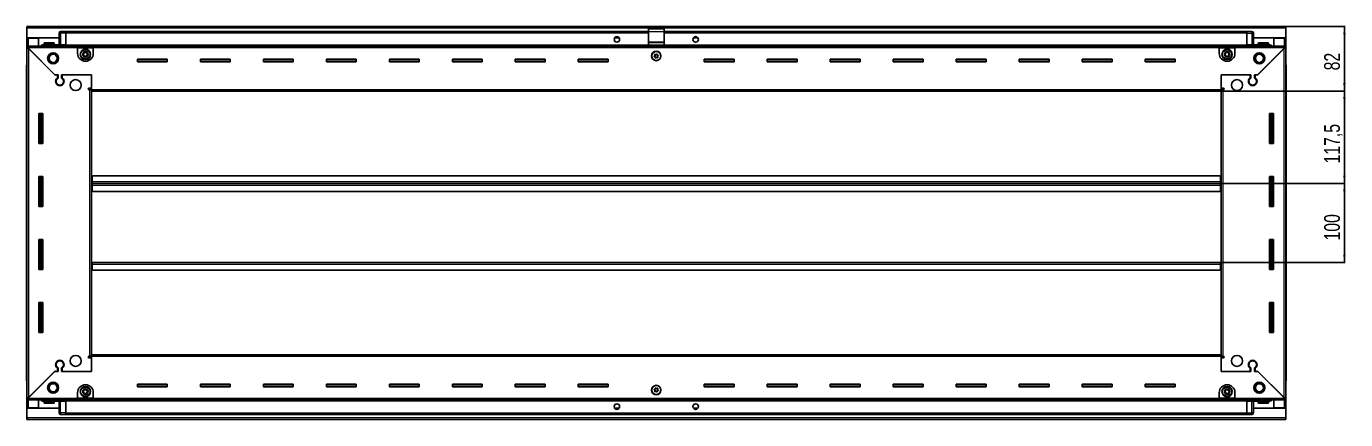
# Model space of a CAD drawing. Header units: millimetres. Extents: x 1132 to 7360, y -1242 to 1872.
# Drawn here: x 5685 to 7360, y 1198 to 1697 of the extents above; entities that cross this region are included whole.
import ezdxf

# ---------------------------------------------------------------- set-up
doc = ezdxf.new("R2010")
doc.units = ezdxf.units.MM
doc.layers.add('FORMAT', color=7, linetype='Continuous')
doc.styles.add('SLDTEXTSTYLE0', font='TXT', dxfattribs={"width": 0.75})
doc.dimstyles.new('SLDDIMSTYLE0', dxfattribs={"dimtxt": 20, "dimasz": 10, "dimexe": 0, "dimexo": 0.0625, "dimgap": 5, "dimtad": 2, "dimdec": 1, "dimrnd": 1e-09, "dimzin": 12, "dimdsep": 46, "dimtxsty": 'SLDTEXTSTYLE0', "dimsah": 1, "dimcen": 0.09, "dimadec": 0, "dimazin": 3, "dimtfac": 1, "dimtofl": 0, "dimtmove": 0, "dimatfit": 3, "dimfxl": 0, "dimfrac": 2, "dimtolj": 1, "dimtzin": 12, "dimarcsym": 0})

# ---------------------------------------------------------------- blocks, each defined once
blk = doc.blocks.new('_D_6')
at = {"layer": 'FORMAT'}
for p, q in [((7284.1, 1696.6), (7359.5, 1696.6)), ((7358.5, 1696.6), (7358.5, 1614.6)), ((7202.1, 1614.6), (7359.5, 1614.6))]:
    blk.add_line(p, q, dxfattribs=at)
for points in [[(7358.5, 1696.6), (7357, 1686.6), (7360.1, 1686.6)], [(7358.5, 1614.6), (7360.1, 1624.6), (7357, 1624.6)]]:
    blk.add_solid(points, dxfattribs=at)
at = {"layer": 'FORMAT', "insert": (7332.8, 1640.8), "char_height": 20, "attachment_point": 1, "rotation": 90, "style": 'SLDTEXTSTYLE0'}
blk.add_mtext('82', dxfattribs=at)
blk = doc.blocks.new('_D_7')
at = {"layer": 'FORMAT'}
for p, q in [((7202.1, 1614.6), (7359.5, 1614.6)), ((7358.5, 1497.1), (7358.5, 1614.6)), ((7201.1, 1497.1), (7359.5, 1497.1))]:
    blk.add_line(p, q, dxfattribs=at)
for points in [[(7358.5, 1614.6), (7357, 1604.6), (7360.1, 1604.6)], [(7358.5, 1497.1), (7360.1, 1507.1), (7357, 1507.1)]]:
    blk.add_solid(points, dxfattribs=at)
at = {"layer": 'FORMAT', "insert": (7332.8, 1522.6), "char_height": 20, "attachment_point": 1, "rotation": 90, "style": 'SLDTEXTSTYLE0'}
blk.add_mtext('117,5', dxfattribs=at)
blk = doc.blocks.new('_D_8')
at = {"layer": 'FORMAT'}
for p, q in [((7201.1, 1497.1), (7359.5, 1497.1)), ((7358.5, 1497.1), (7358.5, 1397.1)), ((7201.1, 1397.1), (7359.5, 1397.1))]:
    blk.add_line(p, q, dxfattribs=at)
for points in [[(7358.5, 1497.1), (7357, 1487.1), (7360.1, 1487.1)], [(7358.5, 1397.1), (7360.1, 1407.1), (7357, 1407.1)]]:
    blk.add_solid(points, dxfattribs=at)
at = {"layer": 'FORMAT', "insert": (7332.8, 1424.9), "char_height": 20, "attachment_point": 1, "rotation": 90, "style": 'SLDTEXTSTYLE0'}
blk.add_mtext('100', dxfattribs=at)

msp = doc.modelspace()

# ---------------------------------------------------------------- linework, layer by layer
at = {"color": 7, "linetype": 'Continuous', "lineweight": 25}
for p, q in [((5685.04, 1694.5), (5685.04, 1696.6)), ((5685.04, 1696.6), (7284.04, 1696.6)), ((5685.04, 1682.1), (5685.04, 1694.5)), ((6474.54, 1693.6), (6494.54, 1693.6)), ((6474.54, 1690.34), (6474.54, 1693.6)), ((6494.54, 1690.34), (6494.54, 1693.6)), ((7284.04, 1696.6), (7284.04, 1694.5)), ((7284.04, 1694.5), (7284.04, 1682.1)), ((5726.04, 1682.1), (5685.04, 1682.1)), ((5685.04, 1681.6), (5685.04, 1682.1)), ((5685.04, 1681.6), (5687.14, 1681.6)), ((5685.04, 1671.35), (5685.04, 1681.6)), ((5686.54, 1681.6), (5686.54, 1682.1)), ((5700.04, 1681.6), (5687.14, 1681.6)), ((5700.04, 1671.35), (5700.04, 1681.6)), ((5707.84, 1675.8), (5719.24, 1675.8)), ((5726.04, 1673.1), (5726.04, 1688.1)), ((5726.72, 1689.6), (5726.72, 1689.6)), ((5728.04, 1690.1), (5734.54, 1690.1)), ((5728.04, 1690.1), (5734.54, 1690.1)), ((5734.54, 1690.1), (5734.54, 1690.1)), ((5734.54, 1690.1), (5734.54, 1690.1)), ((5734.54, 1690.1), (5734.54, 1688.1)), ((6474.54, 1689.95), (5734.54, 1689.95)), ((5734.54, 1673.1), (5734.54, 1688.1)), ((6437.42, 1682.1), (6431.67, 1682.1)), ((6474.54, 1677.19), (6474.54, 1690.34)), ((6474.54, 1676.1), (6474.54, 1677.19)), ((6474.54, 1676.1), (6494.54, 1676.1)), ((6474.54, 1672.6), (6474.54, 1676.1)), ((6494.54, 1677.19), (6494.54, 1690.34)), ((7234.54, 1689.95), (6494.54, 1689.95)), ((6494.54, 1676.1), (6494.54, 1677.19)), ((6494.54, 1672.6), (6494.54, 1676.1)), ((6537.42, 1682.1), (6531.67, 1682.1)), ((7234.54, 1690.1), (7234.54, 1690.1)), ((7241.04, 1690.1), (7234.54, 1690.1)), ((7241.04, 1690.1), (7234.54, 1690.1)), ((7234.54, 1690.1), (7234.54, 1688.1)), ((7234.54, 1673.1), (7234.54, 1688.1)), ((7243.04, 1688.1), (7243.04, 1688.1)), ((7243.04, 1673.1), (7243.04, 1688.1)), ((7284.04, 1682.1), (7243.04, 1682.1)), ((7249.84, 1675.8), (7261.24, 1675.8)), ((7269.04, 1671.35), (7269.04, 1681.6)), ((7269.04, 1681.6), (7281.94, 1681.6)), ((7281.94, 1681.6), (7284.04, 1681.6)), ((7282.54, 1681.6), (7282.54, 1682.1)), ((7284.04, 1681.6), (7284.04, 1682.1)), ((7284.04, 1681.6), (7284.04, 1671.35)), ((5685.04, 1669.85), (5685.04, 1671.35)), ((5685.04, 1671.35), (5686.04, 1671.35)), ((5685.04, 1669.35), (5685.04, 1669.85)), ((5685.04, 1669.85), (5686.04, 1669.85)), ((5685.04, 1224.85), (5685.04, 1669.35)), ((5686.54, 1669.35), (5685.04, 1669.35)), ((5686.04, 1671.35), (5749.54, 1671.35)), ((5686.04, 1669.85), (5686.04, 1671.35)), ((5686.64, 1669.25), (5720.54, 1635.35)), ((5721.24, 1634.65), (5687.14, 1668.75)), ((5705.54, 1673.1), (5734.54, 1673.1)), ((5707.04, 1675), (5707.04, 1673.1)), ((5720.04, 1673.1), (5720.04, 1675)), ((5734.47, 1671.35), (5734.54, 1673.07)), ((5734.54, 1673.1), (5734.54, 1672.6)), ((5734.54, 1671.95), (7234.54, 1671.95)), ((5749.54, 1669.25), (5749.54, 1671.35)), ((5749.54, 1671.35), (5769.54, 1671.35)), ((5749.54, 1669.85), (5769.54, 1669.85)), ((5749.54, 1662.35), (5749.54, 1669.25)), ((5769.54, 1671.35), (5769.54, 1669.25)), ((5769.54, 1671.35), (7199.54, 1671.35)), ((5769.54, 1669.25), (5769.54, 1662.35)), ((6474.54, 1672.6), (6494.54, 1672.6)), ((6478.54, 1672.6), (6478.54, 1671.95)), ((6481.04, 1671.95), (6481.04, 1672.6)), ((6488.04, 1671.95), (6488.04, 1672.6)), ((6490.54, 1671.95), (6490.54, 1672.6)), ((7199.54, 1669.25), (7199.54, 1671.35)), ((7199.54, 1671.35), (7219.54, 1671.35)), ((7199.54, 1669.85), (7219.54, 1669.85)), ((7199.54, 1662.35), (7199.54, 1669.25)), ((7219.54, 1671.35), (7219.54, 1669.25)), ((7219.54, 1671.35), (7283.04, 1671.35)), ((7219.54, 1669.25), (7219.54, 1662.35)), ((7234.54, 1673.1), (7234.54, 1672.6)), ((7263.54, 1673.1), (7234.54, 1673.1)), ((7234.54, 1673.07), (7234.62, 1671.35)), ((7236.04, 1673.04), (7236.04, 1673.1)), ((7281.94, 1668.75), (7247.84, 1634.65)), ((7248.54, 1635.35), (7282.44, 1669.25)), ((7249.04, 1675), (7249.04, 1673.1)), ((7262.04, 1673.1), (7262.04, 1675)), ((7282.54, 1669.35), (7284.04, 1669.35)), ((7283.04, 1669.85), (7283.04, 1671.35)), ((7283.04, 1671.35), (7284.04, 1671.35)), ((7283.04, 1669.85), (7284.04, 1669.85)), ((7284.04, 1669.85), (7284.04, 1671.35)), ((7284.04, 1669.85), (7284.04, 1669.35)), ((7284.04, 1669.35), (7284.04, 1224.85)), ((5684.54, 1646.6), (5684.54, 1640.1)), ((5684.54, 1640.1), (5684.54, 1646.6)), ((5863.54, 1655.1), (5825.54, 1655.1)), ((5825.54, 1655.1), (5825.54, 1651.6)), ((5863.54, 1652.35), (5825.54, 1652.35)), ((5825.54, 1651.6), (5863.54, 1651.6)), ((5863.54, 1651.6), (5863.54, 1655.1)), ((5943.54, 1655.1), (5905.54, 1655.1)), ((5905.54, 1655.1), (5905.54, 1651.6)), ((5943.54, 1652.35), (5905.54, 1652.35)), ((5905.54, 1651.6), (5943.54, 1651.6)), ((5943.54, 1651.6), (5943.54, 1655.1)), ((6023.54, 1655.1), (5985.54, 1655.1)), ((5985.54, 1655.1), (5985.54, 1651.6)), ((6023.54, 1652.35), (5985.54, 1652.35)), ((5985.54, 1651.6), (6023.54, 1651.6)), ((6023.54, 1651.6), (6023.54, 1655.1)), ((6103.54, 1655.1), (6065.54, 1655.1)), ((6065.54, 1655.1), (6065.54, 1651.6)), ((6103.54, 1652.35), (6065.54, 1652.35)), ((6065.54, 1651.6), (6103.54, 1651.6)), ((6103.54, 1651.6), (6103.54, 1655.1)), ((6183.54, 1655.1), (6145.54, 1655.1)), ((6145.54, 1655.1), (6145.54, 1651.6)), ((6183.54, 1652.35), (6145.54, 1652.35)), ((6145.54, 1651.6), (6183.54, 1651.6)), ((6183.54, 1651.6), (6183.54, 1655.1)), ((6263.54, 1655.1), (6225.54, 1655.1)), ((6225.54, 1655.1), (6225.54, 1651.6)), ((6263.54, 1652.35), (6225.54, 1652.35)), ((6225.54, 1651.6), (6263.54, 1651.6)), ((6263.54, 1651.6), (6263.54, 1655.1)), ((6343.54, 1655.1), (6305.54, 1655.1)), ((6305.54, 1655.1), (6305.54, 1651.6)), ((6343.54, 1652.35), (6305.54, 1652.35)), ((6305.54, 1651.6), (6343.54, 1651.6)), ((6343.54, 1651.6), (6343.54, 1655.1)), ((6423.54, 1655.1), (6385.54, 1655.1)), ((6385.54, 1655.1), (6385.54, 1651.6)), ((6423.54, 1652.35), (6385.54, 1652.35)), ((6385.54, 1651.6), (6423.54, 1651.6)), ((6423.54, 1651.6), (6423.54, 1655.1)), ((6583.54, 1655.1), (6545.54, 1655.1)), ((6545.54, 1655.1), (6545.54, 1651.6)), ((6583.54, 1652.35), (6545.54, 1652.35)), ((6545.54, 1651.6), (6583.54, 1651.6)), ((6583.54, 1651.6), (6583.54, 1655.1)), ((6663.54, 1655.1), (6625.54, 1655.1)), ((6625.54, 1655.1), (6625.54, 1651.6)), ((6663.54, 1652.35), (6625.54, 1652.35)), ((6625.54, 1651.6), (6663.54, 1651.6)), ((6663.54, 1651.6), (6663.54, 1655.1)), ((6743.54, 1655.1), (6705.54, 1655.1)), ((6705.54, 1655.1), (6705.54, 1651.6)), ((6743.54, 1652.35), (6705.54, 1652.35)), ((6705.54, 1651.6), (6743.54, 1651.6)), ((6743.54, 1651.6), (6743.54, 1655.1)), ((6823.54, 1655.1), (6785.54, 1655.1)), ((6785.54, 1655.1), (6785.54, 1651.6)), ((6823.54, 1652.35), (6785.54, 1652.35)), ((6785.54, 1651.6), (6823.54, 1651.6)), ((6823.54, 1651.6), (6823.54, 1655.1)), ((6903.54, 1655.1), (6865.54, 1655.1)), ((6865.54, 1655.1), (6865.54, 1651.6)), ((6903.54, 1652.35), (6865.54, 1652.35)), ((6865.54, 1651.6), (6903.54, 1651.6)), ((6903.54, 1651.6), (6903.54, 1655.1)), ((6983.54, 1655.1), (6945.54, 1655.1)), ((6945.54, 1655.1), (6945.54, 1651.6)), ((6983.54, 1652.35), (6945.54, 1652.35)), ((6945.54, 1651.6), (6983.54, 1651.6)), ((6983.54, 1651.6), (6983.54, 1655.1)), ((7063.54, 1655.1), (7025.54, 1655.1)), ((7025.54, 1655.1), (7025.54, 1651.6)), ((7063.54, 1652.35), (7025.54, 1652.35)), ((7025.54, 1651.6), (7063.54, 1651.6)), ((7063.54, 1651.6), (7063.54, 1655.1)), ((7143.54, 1655.1), (7105.54, 1655.1)), ((7105.54, 1655.1), (7105.54, 1651.6)), ((7143.54, 1652.35), (7105.54, 1652.35)), ((7105.54, 1651.6), (7143.54, 1651.6)), ((7143.54, 1651.6), (7143.54, 1655.1)), ((7284.04, 1647.93), (7284.04, 1647.93)), ((7284.54, 1646.6), (7284.54, 1640.1)), ((7284.54, 1640.1), (7284.54, 1646.6)), ((5684.54, 1640.1), (5684.54, 1640.1)), ((5685.04, 1640.1), (5684.54, 1640.1)), ((5684.69, 1640.1), (5684.69, 1254.1)), ((5720.54, 1635.35), (5724.74, 1635.35)), ((5721.94, 1635.35), (5721.24, 1634.65)), ((5724.04, 1635.35), (5721.94, 1635.35)), ((5724.04, 1635.35), (5724.04, 1631.46)), ((5724.74, 1635.35), (5724.74, 1631.07)), ((5729.34, 1635.35), (5767.04, 1635.35)), ((5729.34, 1631.07), (5729.34, 1635.35)), ((5730.04, 1631.46), (5730.04, 1635.35)), ((5767.04, 1635.35), (5730.04, 1635.35)), ((5767.04, 1616.7), (5767.04, 1635.35)), ((5767.04, 1618.1), (5767.04, 1635.35)), ((7202.04, 1635.35), (7239.74, 1635.35)), ((7202.04, 1616.7), (7202.04, 1635.35)), ((7202.04, 1635.35), (7202.04, 1618.1)), ((7239.04, 1635.35), (7202.04, 1635.35)), ((7239.04, 1635.35), (7239.04, 1631.46)), ((7239.74, 1635.35), (7239.74, 1631.07)), ((7244.34, 1635.35), (7248.54, 1635.35)), ((7244.34, 1631.07), (7244.34, 1635.35)), ((7247.14, 1635.35), (7245.04, 1635.35)), ((7245.04, 1631.46), (7245.04, 1635.35)), ((7247.84, 1634.65), (7247.14, 1635.35)), ((7284.04, 1640.1), (7284.54, 1640.1)), ((7284.39, 1254.1), (7284.39, 1640.1)), ((7284.54, 1640.1), (7284.54, 1640.1)), ((7284.54, 1640.1), (7284.54, 1640.1)), ((5725.04, 1622.49), (5725.04, 1621.73)), ((5764.19, 1618.1), (5767.04, 1618.1)), ((5764.94, 1616.1), (5764.19, 1616.1)), ((5764.94, 1616.1), (5767.04, 1616.1)), ((5767.04, 1617.1), (5765.04, 1617.1)), ((5765.04, 1617.1), (5765.04, 1616.1)), ((5767.04, 1614.6), (5767.04, 1616.7)), ((7202.04, 1614.6), (5767.04, 1614.6)), ((5767.04, 1279.6), (5767.04, 1614.6)), ((7202.04, 1618.1), (7204.89, 1618.1)), ((7204.04, 1617.1), (7202.04, 1617.1)), ((7202.04, 1616.7), (7202.04, 1614.6)), ((7202.04, 1616.1), (7204.14, 1616.1)), ((7202.04, 1614.6), (7202.04, 1279.6)), ((7204.04, 1616.1), (7204.04, 1617.1)), ((7204.89, 1616.1), (7204.14, 1616.1)), ((7244.04, 1622.49), (7244.04, 1621.73)), ((5705.54, 1586.1), (5700.54, 1586.1)), ((5700.54, 1586.1), (5700.54, 1548.1)), ((5702.69, 1548.1), (5702.69, 1586.1)), ((5704.49, 1548.1), (5704.49, 1586.1)), ((5704.52, 1548.1), (5704.52, 1586.1)), ((5705.54, 1548.1), (5705.54, 1586.1)), ((7263.54, 1586.1), (7263.54, 1548.1)), ((7268.54, 1586.1), (7263.54, 1586.1)), ((7264.57, 1586.1), (7264.57, 1548.1)), ((7264.6, 1586.1), (7264.6, 1548.1)), ((7266.39, 1586.1), (7266.39, 1548.1)), ((7268.54, 1548.1), (7268.54, 1586.1)), ((5700.54, 1548.1), (5705.54, 1548.1)), ((7263.54, 1548.1), (7268.54, 1548.1)), ((5705.54, 1506.1), (5700.54, 1506.1)), ((5700.54, 1506.1), (5700.54, 1468.1)), ((5702.69, 1468.1), (5702.69, 1506.1)), ((5704.49, 1468.1), (5704.49, 1506.1)), ((5704.52, 1468.1), (5704.52, 1506.1)), ((5705.54, 1468.1), (5705.54, 1506.1)), ((5767.79, 1497.1), (5767.04, 1497.1)), ((5768.04, 1499.95), (5767.79, 1499.95)), ((5767.79, 1499.95), (5767.79, 1497.1)), ((5767.79, 1497.1), (5767.79, 1494.25)), ((5767.79, 1494.25), (5768.04, 1494.25)), ((5769.04, 1507.1), (5768.04, 1506.1)), ((5768.04, 1506.1), (5768.04, 1499.2)), ((5768.04, 1497.1), (5768.04, 1499.2)), ((7201.04, 1497.1), (5768.04, 1497.1)), ((5768.04, 1495), (5768.04, 1497.1)), ((5768.04, 1495), (5768.04, 1488.1)), ((7200.04, 1507.1), (5769.04, 1507.1)), ((7201.04, 1506.1), (7200.04, 1507.1)), ((7201.04, 1499.2), (7201.04, 1506.1)), ((7201.29, 1499.95), (7201.04, 1499.95)), ((7201.04, 1499.2), (7201.04, 1497.1)), ((7201.04, 1497.1), (7201.04, 1495)), ((7201.04, 1488.1), (7201.04, 1495)), ((7201.04, 1494.25), (7201.29, 1494.25)), ((7201.29, 1497.1), (7201.29, 1499.95)), ((7202.04, 1497.1), (7201.29, 1497.1)), ((7201.29, 1494.25), (7201.29, 1497.1)), ((7263.54, 1506.1), (7263.54, 1468.1)), ((7268.54, 1506.1), (7263.54, 1506.1)), ((7264.57, 1506.1), (7264.57, 1468.1)), ((7264.6, 1506.1), (7264.6, 1468.1)), ((7266.39, 1506.1), (7266.39, 1468.1)), ((7268.54, 1468.1), (7268.54, 1506.1)), ((5768.04, 1488.1), (5769.04, 1487.1)), ((5769.04, 1487.1), (7200.04, 1487.1)), ((7200.04, 1487.1), (7201.04, 1488.1)), ((5700.54, 1468.1), (5705.54, 1468.1)), ((7263.54, 1468.1), (7268.54, 1468.1)), ((5705.54, 1426.1), (5700.54, 1426.1)), ((5700.54, 1426.1), (5700.54, 1388.1)), ((5702.69, 1388.1), (5702.69, 1426.1)), ((5704.49, 1388.1), (5704.49, 1426.1)), ((5704.52, 1388.1), (5704.52, 1426.1)), ((5705.54, 1388.1), (5705.54, 1426.1)), ((7263.54, 1426.1), (7263.54, 1388.1)), ((7268.54, 1426.1), (7263.54, 1426.1)), ((7264.57, 1426.1), (7264.57, 1388.1)), ((7264.6, 1426.1), (7264.6, 1388.1)), ((7266.39, 1426.1), (7266.39, 1388.1)), ((7268.54, 1388.1), (7268.54, 1426.1)), ((5767.04, 1397.1), (5767.79, 1397.1)), ((5767.79, 1397.1), (5767.79, 1394.25)), ((5767.79, 1394.25), (5768.04, 1394.25)), ((5768.04, 1397.1), (7201.04, 1397.1)), ((5768.04, 1395), (5768.04, 1397.1)), ((5768.04, 1395), (5768.04, 1388.1)), ((7201.04, 1397.1), (7201.04, 1395)), ((7201.04, 1388.1), (7201.04, 1395)), ((7201.04, 1394.25), (7201.29, 1394.25)), ((7201.29, 1394.25), (7201.29, 1397.1)), ((7201.29, 1397.1), (7202.04, 1397.1)), ((5700.54, 1388.1), (5705.54, 1388.1)), ((5768.04, 1388.1), (5769.04, 1387.1)), ((5769.04, 1387.1), (7200.04, 1387.1)), ((7200.04, 1387.1), (7201.04, 1388.1)), ((7263.54, 1388.1), (7268.54, 1388.1)), ((5705.54, 1346.1), (5700.54, 1346.1)), ((5700.54, 1346.1), (5700.54, 1308.1)), ((5702.69, 1308.1), (5702.69, 1346.1)), ((5704.49, 1308.1), (5704.49, 1346.1)), ((5704.52, 1308.1), (5704.52, 1346.1)), ((5705.54, 1308.1), (5705.54, 1346.1)), ((7263.54, 1346.1), (7263.54, 1308.1)), ((7268.54, 1346.1), (7263.54, 1346.1)), ((7264.57, 1346.1), (7264.57, 1308.1)), ((7264.6, 1346.1), (7264.6, 1308.1)), ((7266.39, 1346.1), (7266.39, 1308.1)), ((7268.54, 1308.1), (7268.54, 1346.1)), ((5700.54, 1308.1), (5705.54, 1308.1)), ((7263.54, 1308.1), (7268.54, 1308.1)), ((5764.19, 1278.1), (5764.94, 1278.1)), ((5767.04, 1276.1), (5764.19, 1276.1)), ((5767.04, 1278.1), (5764.94, 1278.1)), ((5765.04, 1278.1), (5765.04, 1277.1)), ((5765.04, 1277.1), (5767.04, 1277.1)), ((5767.04, 1277.5), (5767.04, 1279.6)), ((5767.04, 1279.6), (7202.04, 1279.6)), ((5767.04, 1277.5), (5767.04, 1258.85)), ((5767.04, 1258.85), (5767.04, 1276.1)), ((7202.04, 1279.6), (7202.04, 1277.5)), ((7204.14, 1278.1), (7202.04, 1278.1)), ((7202.04, 1277.5), (7202.04, 1258.85)), ((7202.04, 1277.1), (7204.04, 1277.1)), ((7202.04, 1276.1), (7202.04, 1258.85)), ((7204.89, 1276.1), (7202.04, 1276.1)), ((7204.04, 1277.1), (7204.04, 1278.1)), ((7204.14, 1278.1), (7204.89, 1278.1)), ((5720.54, 1258.85), (5686.64, 1224.95)), ((5687.14, 1225.45), (5721.24, 1259.55)), ((5724.74, 1258.85), (5720.54, 1258.85)), ((5721.24, 1259.55), (5721.94, 1258.85)), ((5721.94, 1258.85), (5724.04, 1258.85)), ((5724.04, 1262.74), (5724.04, 1258.85)), ((5724.74, 1263.14), (5724.74, 1258.85)), ((5725.04, 1272.48), (5725.04, 1271.72)), ((5729.34, 1258.85), (5729.34, 1263.14)), ((5767.04, 1258.85), (5729.34, 1258.85)), ((5730.04, 1258.85), (5730.04, 1262.74)), ((5730.04, 1258.85), (5767.04, 1258.85)), ((7239.74, 1258.85), (7202.04, 1258.85)), ((7202.04, 1258.85), (7239.04, 1258.85)), ((7239.04, 1262.74), (7239.04, 1258.85)), ((7239.74, 1263.14), (7239.74, 1258.85)), ((7244.04, 1272.48), (7244.04, 1271.72)), ((7244.34, 1258.85), (7244.34, 1263.14)), ((7248.54, 1258.85), (7244.34, 1258.85)), ((7245.04, 1258.85), (7245.04, 1262.74)), ((7245.04, 1258.85), (7247.14, 1258.85)), ((7247.14, 1258.85), (7247.84, 1259.55)), ((7247.84, 1259.55), (7281.94, 1225.45)), ((7282.44, 1224.95), (7248.54, 1258.85)), ((5684.54, 1247.6), (5684.54, 1254.1)), ((5684.54, 1254.1), (5684.54, 1254.1)), ((5684.54, 1254.1), (5684.54, 1254.1)), ((5684.54, 1254.1), (5684.54, 1247.6)), ((5685.04, 1254.1), (5684.54, 1254.1)), ((5685.04, 1246.28), (5685.04, 1246.28)), ((5863.54, 1242.6), (5825.54, 1242.6)), ((5825.54, 1242.6), (5825.54, 1239.1)), ((5825.54, 1241.85), (5863.54, 1241.85)), ((5863.54, 1239.1), (5863.54, 1242.6)), ((5943.54, 1242.6), (5905.54, 1242.6)), ((5905.54, 1242.6), (5905.54, 1239.1)), ((5905.54, 1241.85), (5943.54, 1241.85)), ((5943.54, 1239.1), (5943.54, 1242.6)), ((6023.54, 1242.6), (5985.54, 1242.6)), ((5985.54, 1242.6), (5985.54, 1239.1)), ((5985.54, 1241.85), (6023.54, 1241.85)), ((6023.54, 1239.1), (6023.54, 1242.6)), ((6103.54, 1242.6), (6065.54, 1242.6)), ((6065.54, 1242.6), (6065.54, 1239.1)), ((6065.54, 1241.85), (6103.54, 1241.85)), ((6103.54, 1239.1), (6103.54, 1242.6)), ((6183.54, 1242.6), (6145.54, 1242.6)), ((6145.54, 1242.6), (6145.54, 1239.1)), ((6145.54, 1241.85), (6183.54, 1241.85)), ((6183.54, 1239.1), (6183.54, 1242.6)), ((6263.54, 1242.6), (6225.54, 1242.6)), ((6225.54, 1242.6), (6225.54, 1239.1)), ((6225.54, 1241.85), (6263.54, 1241.85)), ((6263.54, 1239.1), (6263.54, 1242.6)), ((6343.54, 1242.6), (6305.54, 1242.6)), ((6305.54, 1242.6), (6305.54, 1239.1)), ((6305.54, 1241.85), (6343.54, 1241.85)), ((6343.54, 1239.1), (6343.54, 1242.6)), ((6423.54, 1242.6), (6385.54, 1242.6)), ((6385.54, 1242.6), (6385.54, 1239.1)), ((6385.54, 1241.85), (6423.54, 1241.85)), ((6423.54, 1239.1), (6423.54, 1242.6)), ((6583.54, 1242.6), (6545.54, 1242.6)), ((6545.54, 1242.6), (6545.54, 1239.1)), ((6545.54, 1241.85), (6583.54, 1241.85)), ((6583.54, 1239.1), (6583.54, 1242.6)), ((6663.54, 1242.6), (6625.54, 1242.6)), ((6625.54, 1242.6), (6625.54, 1239.1)), ((6625.54, 1241.85), (6663.54, 1241.85)), ((6663.54, 1239.1), (6663.54, 1242.6)), ((6743.54, 1242.6), (6705.54, 1242.6)), ((6705.54, 1242.6), (6705.54, 1239.1)), ((6705.54, 1241.85), (6743.54, 1241.85)), ((6743.54, 1239.1), (6743.54, 1242.6)), ((6823.54, 1242.6), (6785.54, 1242.6)), ((6785.54, 1242.6), (6785.54, 1239.1)), ((6785.54, 1241.85), (6823.54, 1241.85)), ((6823.54, 1239.1), (6823.54, 1242.6)), ((6903.54, 1242.6), (6865.54, 1242.6)), ((6865.54, 1242.6), (6865.54, 1239.1)), ((6865.54, 1241.85), (6903.54, 1241.85)), ((6903.54, 1239.1), (6903.54, 1242.6)), ((6983.54, 1242.6), (6945.54, 1242.6)), ((6945.54, 1242.6), (6945.54, 1239.1)), ((6945.54, 1241.85), (6983.54, 1241.85)), ((6983.54, 1239.1), (6983.54, 1242.6)), ((7063.54, 1242.6), (7025.54, 1242.6)), ((7025.54, 1242.6), (7025.54, 1239.1)), ((7025.54, 1241.85), (7063.54, 1241.85)), ((7063.54, 1239.1), (7063.54, 1242.6)), ((7143.54, 1242.6), (7105.54, 1242.6)), ((7105.54, 1242.6), (7105.54, 1239.1)), ((7105.54, 1241.85), (7143.54, 1241.85)), ((7143.54, 1239.1), (7143.54, 1242.6)), ((7284.04, 1254.1), (7284.54, 1254.1)), ((7284.54, 1254.1), (7284.54, 1254.1)), ((7284.54, 1247.6), (7284.54, 1254.1)), ((7284.54, 1254.1), (7284.54, 1247.6)), ((5685.04, 1224.35), (5685.04, 1224.85)), ((5686.54, 1224.85), (5685.04, 1224.85)), ((5685.04, 1224.35), (5685.04, 1222.85)), ((5686.04, 1224.35), (5685.04, 1224.35)), ((5686.04, 1224.35), (5686.04, 1222.85)), ((5749.54, 1224.95), (5749.54, 1231.85)), ((5749.54, 1222.85), (5749.54, 1224.95)), ((5769.54, 1224.35), (5749.54, 1224.35)), ((5769.54, 1231.85), (5769.54, 1224.95)), ((5769.54, 1224.95), (5769.54, 1222.85)), ((5825.54, 1239.1), (5863.54, 1239.1)), ((5905.54, 1239.1), (5943.54, 1239.1)), ((5985.54, 1239.1), (6023.54, 1239.1)), ((6065.54, 1239.1), (6103.54, 1239.1)), ((6145.54, 1239.1), (6183.54, 1239.1)), ((6225.54, 1239.1), (6263.54, 1239.1)), ((6305.54, 1239.1), (6343.54, 1239.1)), ((6385.54, 1239.1), (6423.54, 1239.1)), ((6545.54, 1239.1), (6583.54, 1239.1)), ((6625.54, 1239.1), (6663.54, 1239.1)), ((6705.54, 1239.1), (6743.54, 1239.1)), ((6785.54, 1239.1), (6823.54, 1239.1)), ((6865.54, 1239.1), (6903.54, 1239.1)), ((6945.54, 1239.1), (6983.54, 1239.1)), ((7025.54, 1239.1), (7063.54, 1239.1)), ((7105.54, 1239.1), (7143.54, 1239.1)), ((7199.54, 1224.95), (7199.54, 1231.85)), ((7199.54, 1222.85), (7199.54, 1224.95)), ((7219.54, 1224.35), (7199.54, 1224.35)), ((7219.54, 1231.85), (7219.54, 1224.95)), ((7219.54, 1224.95), (7219.54, 1222.85)), ((7282.54, 1224.85), (7284.04, 1224.85)), ((7283.04, 1224.35), (7283.04, 1222.85)), ((7284.04, 1224.35), (7283.04, 1224.35)), ((7284.04, 1224.85), (7284.04, 1224.35)), ((7284.04, 1224.35), (7284.04, 1222.85)), ((5685.04, 1212.6), (5685.04, 1222.85)), ((5686.04, 1222.85), (5685.04, 1222.85)), ((5687.14, 1212.6), (5685.04, 1212.6)), ((5685.04, 1212.1), (5685.04, 1212.6)), ((5685.04, 1212.1), (5726.04, 1212.1)), ((5685.04, 1199.7), (5685.04, 1212.1)), ((5749.54, 1222.85), (5686.04, 1222.85)), ((5686.54, 1212.1), (5686.54, 1212.6)), ((5687.14, 1212.6), (5700.04, 1212.6)), ((5700.04, 1212.6), (5700.04, 1222.85)), ((5705.54, 1221.1), (5734.54, 1221.1)), ((5707.04, 1221.1), (5707.04, 1219.2)), ((5711.62, 1218.4), (5707.84, 1218.4)), ((5719.24, 1218.4), (5711.62, 1218.4)), ((5720.04, 1219.2), (5720.04, 1221.1)), ((5726.04, 1221.1), (5726.04, 1206.1)), ((5733.04, 1221.17), (5733.04, 1221.1)), ((5734.54, 1221.14), (5734.47, 1222.85)), ((7234.54, 1222.25), (5734.54, 1222.25)), ((5734.54, 1221.1), (5734.54, 1221.6)), ((5734.54, 1221.1), (5734.54, 1206.1)), ((5769.54, 1222.85), (5749.54, 1222.85)), ((7199.54, 1222.85), (5769.54, 1222.85)), ((6431.67, 1212.1), (6437.42, 1212.1)), ((6531.67, 1212.1), (6537.42, 1212.1)), ((7219.54, 1222.85), (7199.54, 1222.85)), ((7283.04, 1222.85), (7219.54, 1222.85)), ((7234.62, 1222.85), (7234.54, 1221.14)), ((7234.54, 1221.1), (7234.54, 1221.6)), ((7263.54, 1221.1), (7234.54, 1221.1)), ((7234.54, 1221.1), (7234.54, 1206.1)), ((7243.04, 1221.1), (7243.04, 1206.1)), ((7243.04, 1212.1), (7284.04, 1212.1)), ((7249.04, 1221.1), (7249.04, 1219.2)), ((7256.84, 1218.4), (7249.84, 1218.4)), ((7261.24, 1218.4), (7256.84, 1218.4)), ((7262.04, 1219.2), (7262.04, 1221.1)), ((7269.04, 1212.6), (7269.04, 1222.85)), ((7281.94, 1212.6), (7269.04, 1212.6)), ((7284.04, 1212.6), (7281.94, 1212.6)), ((7282.54, 1212.1), (7282.54, 1212.6)), ((7284.04, 1222.85), (7283.04, 1222.85)), ((7284.04, 1222.85), (7284.04, 1212.6)), ((7284.04, 1212.1), (7284.04, 1212.6)), ((7284.04, 1212.1), (7284.04, 1199.7)), ((5685.04, 1197.6), (5685.04, 1199.7)), ((7284.04, 1197.6), (5685.04, 1197.6)), ((5726.04, 1206.1), (5726.04, 1206.1)), ((5728.04, 1204.1), (5734.54, 1204.1)), ((5728.04, 1204.1), (5734.54, 1204.1)), ((5734.54, 1204.1), (5734.54, 1206.1)), ((5734.54, 1204.25), (7234.54, 1204.25)), ((5734.54, 1204.1), (5734.54, 1204.1)), ((7234.54, 1204.1), (7234.54, 1206.1)), ((7234.54, 1204.1), (7234.54, 1204.1)), ((7241.04, 1204.1), (7234.54, 1204.1)), ((7234.54, 1204.1), (7234.54, 1204.1)), ((7241.04, 1204.1), (7234.54, 1204.1)), ((7242.37, 1204.6), (7242.37, 1204.6)), ((7284.04, 1199.7), (7284.04, 1197.6))]:
    msp.add_line(p, q, dxfattribs=at)
at = {"color": 8, "linetype": 'Continuous', "lineweight": 18}
for p, q in [((7284.04, 1694.5), (5685.04, 1694.5)), ((5687.14, 1681.6), (5687.14, 1682.1)), ((5687.14, 1671.35), (5687.14, 1681.6)), ((5726.04, 1688.1), (5728.04, 1688.1)), ((5728.04, 1690.1), (5728.04, 1688.1)), ((5728.04, 1688.1), (5728.04, 1673.1)), ((5734.54, 1688.1), (5728.04, 1688.1)), ((6474.54, 1687.95), (5734.54, 1687.95)), ((6474.54, 1690.34), (6494.54, 1690.34)), ((6474.54, 1677.19), (6494.54, 1677.19)), ((7234.54, 1687.95), (6494.54, 1687.95)), ((7234.54, 1688.1), (7241.04, 1688.1)), ((7241.04, 1690.1), (7241.04, 1688.1)), ((7243.04, 1688.1), (7241.04, 1688.1)), ((7241.04, 1688.1), (7241.04, 1673.1)), ((7281.94, 1682.1), (7281.94, 1681.6)), ((7281.94, 1681.6), (7281.94, 1671.35)), ((5749.54, 1669.25), (5686.64, 1669.25)), ((5687.14, 1668.75), (5687.14, 1225.45)), ((5707.04, 1675), (5720.04, 1675)), ((6474.54, 1672.6), (5734.54, 1672.6)), ((7234.54, 1671.37), (5734.54, 1671.37)), ((5749.54, 1669.25), (5769.54, 1669.25)), ((7199.54, 1669.25), (5769.54, 1669.25)), ((6480.54, 1671.95), (6480.54, 1672.6)), ((6488.54, 1671.95), (6488.54, 1672.6)), ((7234.54, 1672.6), (6494.54, 1672.6)), ((7199.54, 1669.25), (7219.54, 1669.25)), ((7282.44, 1669.25), (7219.54, 1669.25)), ((7249.04, 1675), (7262.04, 1675)), ((7281.94, 1225.45), (7281.94, 1668.75)), ((5685.04, 1646.6), (5684.54, 1646.6)), ((7284.04, 1646.6), (7284.54, 1646.6)), ((5764.94, 1278.1), (5764.94, 1616.1)), ((5767.04, 1616.7), (7202.04, 1616.7)), ((7204.14, 1616.1), (7204.14, 1278.1)), ((5702.04, 1586.1), (5702.04, 1548.1)), ((5703.28, 1586.1), (5703.28, 1548.1)), ((7265.81, 1548.1), (7265.81, 1586.1)), ((7267.04, 1548.1), (7267.04, 1586.1)), ((5702.04, 1506.1), (5702.04, 1468.1)), ((5703.28, 1506.1), (5703.28, 1468.1)), ((7201.04, 1499.2), (5768.04, 1499.2)), ((5768.04, 1495), (7201.04, 1495)), ((7265.81, 1468.1), (7265.81, 1506.1)), ((7267.04, 1468.1), (7267.04, 1506.1)), ((5702.04, 1426.1), (5702.04, 1388.1)), ((5703.28, 1426.1), (5703.28, 1388.1)), ((7265.81, 1388.1), (7265.81, 1426.1)), ((7267.04, 1388.1), (7267.04, 1426.1)), ((5768.04, 1395), (7201.04, 1395)), ((5702.04, 1346.1), (5702.04, 1308.1)), ((5703.28, 1346.1), (5703.28, 1308.1)), ((7265.81, 1308.1), (7265.81, 1346.1)), ((7267.04, 1308.1), (7267.04, 1346.1)), ((7202.04, 1277.5), (5767.04, 1277.5)), ((5685.04, 1247.6), (5684.54, 1247.6)), ((7284.04, 1247.6), (7284.54, 1247.6)), ((5686.64, 1224.95), (5749.54, 1224.95)), ((5769.54, 1224.95), (5749.54, 1224.95)), ((5769.54, 1224.95), (7199.54, 1224.95)), ((7219.54, 1224.95), (7199.54, 1224.95)), ((7219.54, 1224.95), (7282.44, 1224.95)), ((5687.14, 1212.6), (5687.14, 1222.85)), ((5687.14, 1212.1), (5687.14, 1212.6)), ((5711.35, 1219.2), (5707.04, 1219.2)), ((5720.04, 1219.2), (5711.35, 1219.2)), ((5728.04, 1206.1), (5728.04, 1221.1)), ((5734.54, 1222.84), (7234.54, 1222.84)), ((5734.54, 1221.6), (7234.54, 1221.6)), ((7241.04, 1206.1), (7241.04, 1221.1)), ((7257.02, 1219.2), (7249.04, 1219.2)), ((7262.04, 1219.2), (7257.02, 1219.2)), ((7281.94, 1222.85), (7281.94, 1212.6)), ((7281.94, 1212.6), (7281.94, 1212.1)), ((7284.04, 1199.7), (5685.04, 1199.7)), ((5726.04, 1206.1), (5728.04, 1206.1)), ((5728.04, 1204.1), (5728.04, 1206.1)), ((5734.54, 1206.1), (5728.04, 1206.1)), ((5734.54, 1206.25), (7234.54, 1206.25)), ((7234.54, 1206.1), (7241.04, 1206.1)), ((7243.04, 1206.1), (7241.04, 1206.1)), ((7241.04, 1204.1), (7241.04, 1206.1))]:
    msp.add_line(p, q, dxfattribs=at)
at = {"color": 7, "linetype": 'Continuous', "lineweight": 25, "flags": 128}
msp.add_lwpolyline([(7242.9, 1688.86), (7243, 1688.49), (7243.04, 1688.1)], dxfattribs=at)
at = {"color": 7, "linetype": 'Continuous', "lineweight": 25}
for centre, radius in [((6434.54, 1680.1), 3.5), ((6534.54, 1680.1), 3.5), ((5718.54, 1656.1), 7), ((5718.54, 1656.1), 6.02), ((5718.54, 1656.1), 5.1), ((5759.54, 1661.1), 6.5), ((5759.54, 1661.1), 3.46), ((6484.54, 1659.1), 6), ((6484.54, 1658.95), 5.79), ((6484.54, 1658.95), 1.85), ((7209.54, 1661.1), 6.5), ((7209.54, 1661.1), 3.46), ((7250.54, 1656.1), 7), ((7250.54, 1656.1), 6.02), ((7250.54, 1656.1), 5.1), ((5747.04, 1622.1), 7), ((7222.04, 1622.1), 7), ((5747.04, 1272.1), 7), ((7222.04, 1272.1), 7), ((5718.54, 1238.1), 7), ((5718.54, 1238.1), 6.03), ((5718.54, 1238.1), 5.1), ((6484.54, 1235.1), 6), ((6484.54, 1235.25), 5.79), ((7250.54, 1238.1), 7), ((7250.54, 1238.1), 6.03), ((7250.54, 1238.1), 5.1), ((5759.54, 1233.1), 6.5), ((5759.54, 1233.1), 3.46), ((6484.54, 1235.25), 1.85), ((7209.54, 1233.1), 6.5), ((7209.54, 1233.1), 3.46), ((6434.54, 1214.1), 3.5), ((6534.54, 1214.1), 3.5)]:
    msp.add_circle(centre, radius, dxfattribs=at)
at = {"color": 8, "linetype": 'Continuous', "lineweight": 18}
for centre in [(5759.54, 1661.1), (7209.54, 1661.1), (5759.54, 1233.1), (7209.54, 1233.1)]:
    msp.add_circle(centre, 5.7, dxfattribs=at)
at = {"color": 7, "linetype": 'Continuous', "lineweight": 25}
for centre, radius, start, end in [((5707.84, 1675), 0.8, 90, 180), ((5719.24, 1675), 0.8, 0, 90), ((5728.04, 1688.1), 2, 90, 180), ((5728.04, 1688.1), 2, 123.94202, 131.40962), ((5728.04, 1688.1), 2, 90, 108.58003), ((7241.04, 1688.1), 2, 0, 90), ((7249.84, 1675), 0.8, 90, 180), ((7261.24, 1675), 0.8, 0, 90), ((5725.84, 1673.3), 0.2, 270, 0), ((5759.54, 1662.35), 10, 180, 270), ((5759.54, 1661.1), 2.5, 134.01559, 194.01559), ((5759.54, 1661.1), 2.5, 194.01559, 254.01559), ((5759.54, 1661.1), 2.5, 74.01559, 134.01559), ((5759.54, 1661.1), 2.5, 254.01559, 314.01559), ((5759.54, 1662.35), 10, 270, 0), ((5759.54, 1661.1), 2.5, 14.01559, 74.01559), ((5759.54, 1661.1), 2.5, 314.01559, 14.01559), ((7209.54, 1662.35), 10, 180, 270), ((7209.54, 1661.1), 2.5, 160.11158, 220.11158), ((7209.54, 1661.1), 2.5, 100.11158, 160.11158), ((7209.54, 1661.1), 2.5, 220.11158, 280.11158), ((7209.54, 1661.1), 2.5, 40.11158, 100.11158), ((7209.54, 1662.35), 10, 270, 0), ((7209.54, 1661.1), 2.5, 280.11158, 340.11158), ((7209.54, 1661.1), 2.5, 340.11158, 40.11158), ((7243.24, 1673.3), 0.2, 180, 270), ((5686.54, 1646.6), 2, 138.57492, 180), ((5686.54, 1646.6), 2, 138.59038, 180), ((7282.54, 1646.6), 2, 0, 41.39416), ((5727.04, 1626.85), 5.5, 123.05573, 56.94427), ((5727.04, 1626.85), 4.8, 118.63099, 61.36901), ((7242.04, 1626.85), 5.5, 123.05573, 56.94427), ((7242.04, 1626.85), 4.8, 118.63099, 61.36901), ((5764.19, 1617.1), 1, 90, 270), ((7204.89, 1617.1), 1, 270, 90), ((5764.19, 1277.1), 1, 90, 270), ((7204.89, 1277.1), 1, 270, 90), ((5727.04, 1267.35), 5.5, 303.05573, 236.94427), ((5727.04, 1267.35), 4.8, 298.63099, 241.36901), ((7242.04, 1267.35), 5.5, 303.05573, 236.94427), ((7242.04, 1267.35), 4.8, 298.63099, 241.36901), ((5686.54, 1247.6), 2, 180, 199.56674), ((5686.54, 1247.6), 2, 180, 221.39416), ((5686.54, 1247.6), 2, 213.78451, 221.40962), ((5759.54, 1231.85), 10, 90, 180), ((5759.54, 1231.85), 10, 0, 90), ((7209.54, 1231.85), 10, 90, 180), ((7209.54, 1231.85), 10, 0, 90), ((7282.54, 1247.6), 2, 318.59038, 0), ((5759.54, 1233.1), 2.5, 127.47401, 187.47401), ((5759.54, 1233.1), 2.5, 187.47401, 247.47401), ((5759.54, 1233.1), 2.5, 67.47401, 127.47401), ((5759.54, 1233.1), 2.5, 247.47401, 307.47401), ((5759.54, 1233.1), 2.5, 7.47401, 67.47401), ((5759.54, 1233.1), 2.5, 307.47401, 7.47401), ((7209.54, 1233.1), 2.5, 147.04236, 207.04236), ((7209.54, 1233.1), 2.5, 207.04236, 267.04236), ((7209.54, 1233.1), 2.5, 87.04236, 147.04236), ((7209.54, 1233.1), 2.5, 267.04236, 327.04236), ((7209.54, 1233.1), 2.5, 27.04236, 87.04236), ((7209.54, 1233.1), 2.5, 327.04236, 27.04236), ((5707.84, 1219.2), 0.8, 180, 270), ((5719.24, 1219.2), 0.8, 270, 0), ((5725.84, 1220.9), 0.2, 0, 90), ((7243.24, 1220.9), 0.2, 90, 180), ((7249.84, 1219.2), 0.8, 180, 270), ((7261.24, 1219.2), 0.8, 270, 0), ((5728.04, 1206.1), 2, 180, 270), ((5728.04, 1206.1), 2, 180, 270), ((7241.04, 1206.1), 2, 270, 0), ((7241.04, 1206.1), 2, 270, 311.40962)]:
    msp.add_arc(centre, radius, start, end, dxfattribs=at)
for points, knots in [([(5685.04, 1669.35), (5685.07, 1669.31), (5685.12, 1669.22), (5685.52, 1669.09), (5686.07, 1668.95), (5686.65, 1668.84), (5687.02, 1668.78), (5687.14, 1668.75)], [0, 0, 0, 0, 0.2302553, 0.4485219, 0.6667858, 0.8850496, 1, 1, 1, 1]), ([(5686.64, 1669.25), (5686.6, 1669.51), (5686.51, 1670), (5686.37, 1670.64), (5686.24, 1671.11), (5686.13, 1671.33), (5686.07, 1671.35), (5686.04, 1671.35)], [0, 0, 0, 0, 0.2302553, 0.4485219, 0.6667858, 0.8850496, 1, 1, 1, 1]), ([(5702.33, 1671.35), (5702.45, 1671.55), (5702.84, 1672.2), (5703.99, 1672.91), (5705.03, 1673.04), (5705.54, 1673.1)], [0, 0, 0, 0, 0.18224985, 0.59112493, 1, 1, 1, 1]), ([(5734.54, 1673.1), (5734.54, 1673.07), (5734.54, 1672.99), (5734.54, 1672.37), (5734.54, 1671.79), (5734.54, 1671.4), (5734.54, 1671.37)], [0, 0, 0, 0, 0.3242788, 0.6485576, 0.9728365, 1, 1, 1, 1]), ([(5756.77, 1661.9), (5757.14, 1662.26), (5757.83, 1662.93), (5758.52, 1663.59), (5758.84, 1663.91)], [0, 0, 0, 0, 0.5346859, 1, 1, 1, 1]), ([(5757.47, 1659.1), (5757.38, 1659.43), (5757.18, 1660.23), (5756.94, 1661.2), (5756.8, 1661.78), (5756.77, 1661.9)], [0, 0, 0, 0, 0.3629006, 0.8668753, 1, 1, 1, 1]), ([(5760.24, 1658.3), (5759.75, 1658.45), (5758.82, 1658.71), (5757.9, 1658.98), (5757.47, 1659.1)], [0, 0, 0, 0, 0.5346859, 1, 1, 1, 1]), ([(5758.84, 1663.91), (5759.34, 1663.76), (5760.27, 1663.5), (5761.19, 1663.23), (5761.62, 1663.11)], [0, 0, 0, 0, 0.5346859, 1, 1, 1, 1]), ([(5762.32, 1660.31), (5761.95, 1659.95), (5761.25, 1659.28), (5760.56, 1658.61), (5760.24, 1658.3)], [0, 0, 0, 0, 0.5346859, 1, 1, 1, 1]), ([(5761.62, 1663.11), (5761.65, 1662.99), (5761.79, 1662.41), (5762.04, 1661.44), (5762.23, 1660.64), (5762.32, 1660.31)], [0, 0, 0, 0, 0.1331247, 0.6370994, 1, 1, 1, 1]), ([(6482.66, 1661.03), (6482.65, 1661.02), (6482.63, 1660.99), (6482.62, 1660.94), (6482.64, 1660.79), (6482.73, 1660.42), (6482.87, 1659.89), (6482.7, 1659.28), (6482.35, 1658.91), (6482.04, 1658.66), (6481.87, 1658.5), (6481.82, 1658.42), (6481.8, 1658.38), (6481.81, 1658.35), (6481.83, 1658.32), (6481.88, 1658.27), (6482.13, 1658.18), (6482.59, 1658.07), (6483.23, 1657.76), (6483.48, 1657.09), (6483.54, 1656.62), (6483.62, 1656.36), (6483.66, 1656.31), (6483.68, 1656.29), (6483.71, 1656.28), (6483.75, 1656.29), (6483.79, 1656.3), (6483.86, 1656.35), (6484.03, 1656.5), (6484.3, 1656.77), (6484.7, 1657.09), (6485.32, 1657.2), (6485.83, 1657.01), (6486.2, 1656.88), (6486.35, 1656.86), (6486.4, 1656.87), (6486.43, 1656.88), (6486.45, 1656.92), (6486.46, 1656.97), (6486.45, 1657.12), (6486.35, 1657.49), (6486.21, 1658.01), (6486.38, 1658.62), (6486.74, 1659), (6487.04, 1659.25), (6487.22, 1659.41), (6487.27, 1659.49), (6487.28, 1659.53), (6487.28, 1659.56), (6487.26, 1659.59), (6487.21, 1659.63), (6486.96, 1659.73), (6486.49, 1659.84), (6485.86, 1660.15), (6485.6, 1660.81), (6485.55, 1661.29), (6485.47, 1661.54), (6485.43, 1661.6), (6485.4, 1661.62), (6485.37, 1661.63), (6485.34, 1661.62), (6485.3, 1661.6), (6485.23, 1661.56), (6485.06, 1661.41), (6484.79, 1661.14), (6484.39, 1660.82), (6483.76, 1660.71), (6483.26, 1660.89), (6482.89, 1661.03), (6482.74, 1661.05), (6482.68, 1661.04), (6482.67, 1661.03), (6482.66, 1661.03)], [0, 0, 0, 0, 0.0020087, 0.00442, 0.0093647, 0.0255282, 0.0677053, 0.0957862, 0.1246456, 0.1503415, 0.1605194, 0.1633943, 0.1656965, 0.1672448, 0.1688741, 0.1707699, 0.1786058, 0.2119941, 0.2499945, 0.2879948, 0.3213831, 0.329219, 0.3311148, 0.3327441, 0.3342924, 0.3362166, 0.3385353, 0.3413178, 0.349662, 0.3753578, 0.4042173, 0.4322982, 0.4744753, 0.4906388, 0.4966691, 0.49844, 0.5, 0.5020087, 0.50442, 0.5093647, 0.5255282, 0.5677053, 0.5957862, 0.6246456, 0.6503415, 0.6605194, 0.6633943, 0.6656965, 0.6672448, 0.6688741, 0.6707699, 0.6786058, 0.7119941, 0.7499945, 0.7879948, 0.8213831, 0.829219, 0.8311148, 0.8327441, 0.8342924, 0.8362166, 0.8385353, 0.8413178, 0.849662, 0.8753578, 0.9042173, 0.9322982, 0.9744753, 0.9906388, 0.9966691, 0.99844, 1, 1, 1, 1]), ([(7206.7, 1660.6), (7206.74, 1660.72), (7206.95, 1661.28), (7207.29, 1662.21), (7207.57, 1662.99), (7207.68, 1663.31)], [0, 0, 0, 0, 0.1331247, 0.6370994, 1, 1, 1, 1]), ([(7208.56, 1658.39), (7208.23, 1658.78), (7207.61, 1659.52), (7206.99, 1660.26), (7206.7, 1660.6)], [0, 0, 0, 0, 0.53468586, 1, 1, 1, 1]), ([(7207.68, 1663.31), (7208.19, 1663.4), (7209.14, 1663.57), (7210.09, 1663.74), (7210.53, 1663.82)], [0, 0, 0, 0, 0.5346859, 1, 1, 1, 1]), ([(7211.4, 1658.9), (7210.9, 1658.81), (7209.95, 1658.64), (7209, 1658.47), (7208.56, 1658.39)], [0, 0, 0, 0, 0.5346859, 1, 1, 1, 1]), ([(7210.53, 1663.82), (7210.86, 1663.42), (7211.48, 1662.69), (7212.1, 1661.95), (7212.38, 1661.61)], [0, 0, 0, 0, 0.53468586, 1, 1, 1, 1]), ([(7212.38, 1661.61), (7212.27, 1661.29), (7211.99, 1660.51), (7211.65, 1659.58), (7211.45, 1659.01), (7211.4, 1658.9)], [0, 0, 0, 0, 0.36290056, 0.86687533, 1, 1, 1, 1]), ([(7234.54, 1673.1), (7234.54, 1673.07), (7234.54, 1672.99), (7234.54, 1672.37), (7234.54, 1671.79), (7234.54, 1671.4), (7234.54, 1671.37)], [0, 0, 0, 0, 0.3242788, 0.6485576, 0.9728365, 1, 1, 1, 1]), ([(7266.76, 1671.35), (7266.64, 1671.55), (7266.25, 1672.2), (7265.1, 1672.91), (7264.06, 1673.04), (7263.54, 1673.1)], [0, 0, 0, 0, 0.1822499, 0.5911249, 1, 1, 1, 1]), ([(7281.94, 1668.75), (7282.2, 1668.8), (7282.69, 1668.89), (7283.33, 1669.02), (7283.8, 1669.15), (7284.02, 1669.27), (7284.04, 1669.33), (7284.04, 1669.35)], [0, 0, 0, 0, 0.2302553, 0.4485219, 0.6667858, 0.8850496, 1, 1, 1, 1]), ([(7283.04, 1671.35), (7283, 1671.33), (7282.91, 1671.28), (7282.77, 1670.88), (7282.64, 1670.32), (7282.53, 1669.75), (7282.47, 1669.38), (7282.44, 1669.25)], [0, 0, 0, 0, 0.2302553, 0.4485219, 0.6667858, 0.8850496, 1, 1, 1, 1]), ([(5687.14, 1225.45), (5686.89, 1225.41), (5686.4, 1225.32), (5685.75, 1225.19), (5685.29, 1225.05), (5685.07, 1224.94), (5685.05, 1224.88), (5685.04, 1224.85)], [0, 0, 0, 0, 0.2302553, 0.4485219, 0.6667858, 0.8850496, 1, 1, 1, 1]), ([(5686.04, 1222.85), (5686.09, 1222.88), (5686.18, 1222.93), (5686.31, 1223.33), (5686.44, 1223.88), (5686.55, 1224.46), (5686.62, 1224.83), (5686.64, 1224.95)], [0, 0, 0, 0, 0.2302553, 0.4485219, 0.6667858, 0.8850496, 1, 1, 1, 1]), ([(5756.88, 1234.21), (5756.98, 1234.29), (5757.45, 1234.65), (5758.24, 1235.26), (5758.89, 1235.76), (5759.17, 1235.97)], [0, 0, 0, 0, 0.1331247, 0.6370994, 1, 1, 1, 1]), ([(5757.25, 1231.35), (5757.18, 1231.86), (5757.06, 1232.82), (5756.93, 1233.77), (5756.88, 1234.21)], [0, 0, 0, 0, 0.5346859, 1, 1, 1, 1]), ([(5759.92, 1230.24), (5759.44, 1230.44), (5758.55, 1230.81), (5757.66, 1231.18), (5757.25, 1231.35)], [0, 0, 0, 0, 0.5346859, 1, 1, 1, 1]), ([(5759.17, 1235.97), (5759.64, 1235.77), (5760.53, 1235.4), (5761.42, 1235.03), (5761.83, 1234.86)], [0, 0, 0, 0, 0.5346859, 1, 1, 1, 1]), ([(5762.21, 1232), (5761.94, 1231.79), (5761.28, 1231.29), (5760.49, 1230.68), (5760.02, 1230.32), (5759.92, 1230.24)], [0, 0, 0, 0, 0.3629006, 0.8668753, 1, 1, 1, 1]), ([(5761.83, 1234.86), (5761.9, 1234.35), (5762.03, 1233.39), (5762.15, 1232.44), (5762.21, 1232)], [0, 0, 0, 0, 0.53468586, 1, 1, 1, 1]), ([(6482.66, 1233.18), (6482.67, 1233.18), (6482.69, 1233.16), (6482.75, 1233.16), (6482.89, 1233.18), (6483.26, 1233.32), (6483.76, 1233.5), (6484.39, 1233.39), (6484.79, 1233.07), (6485.07, 1232.79), (6485.25, 1232.63), (6485.33, 1232.59), (6485.37, 1232.58), (6485.4, 1232.59), (6485.43, 1232.61), (6485.47, 1232.66), (6485.55, 1232.92), (6485.6, 1233.39), (6485.86, 1234.06), (6486.49, 1234.37), (6486.96, 1234.48), (6487.21, 1234.57), (6487.26, 1234.62), (6487.28, 1234.65), (6487.28, 1234.68), (6487.27, 1234.71), (6487.25, 1234.75), (6487.2, 1234.82), (6487.04, 1234.97), (6486.74, 1235.21), (6486.38, 1235.58), (6486.21, 1236.19), (6486.35, 1236.72), (6486.45, 1237.1), (6486.46, 1237.25), (6486.45, 1237.3), (6486.43, 1237.33), (6486.39, 1237.35), (6486.34, 1237.35), (6486.19, 1237.33), (6485.83, 1237.19), (6485.32, 1237.01), (6484.7, 1237.12), (6484.3, 1237.44), (6484.02, 1237.72), (6483.84, 1237.88), (6483.76, 1237.92), (6483.72, 1237.93), (6483.68, 1237.92), (6483.66, 1237.9), (6483.62, 1237.84), (6483.54, 1237.59), (6483.48, 1237.11), (6483.23, 1236.45), (6482.59, 1236.14), (6482.13, 1236.03), (6481.88, 1235.93), (6481.83, 1235.89), (6481.81, 1235.86), (6481.8, 1235.83), (6481.81, 1235.79), (6481.83, 1235.76), (6481.89, 1235.69), (6482.05, 1235.54), (6482.35, 1235.3), (6482.7, 1234.92), (6482.87, 1234.31), (6482.73, 1233.79), (6482.63, 1233.41), (6482.62, 1233.26), (6482.64, 1233.21), (6482.65, 1233.19), (6482.66, 1233.18)], [0, 0, 0, 0, 0.0020087, 0.00442, 0.0093647, 0.0255282, 0.0677053, 0.0957862, 0.1246456, 0.1503415, 0.1605194, 0.1633943, 0.1656965, 0.1672448, 0.1688741, 0.1707699, 0.1786058, 0.2119941, 0.2499945, 0.2879948, 0.3213831, 0.329219, 0.3311148, 0.3327441, 0.3342924, 0.3362166, 0.3385353, 0.3413178, 0.349662, 0.3753578, 0.4042173, 0.4322982, 0.4744753, 0.4906388, 0.4966691, 0.49844, 0.5, 0.5020087, 0.50442, 0.5093647, 0.5255282, 0.5677053, 0.5957862, 0.6246456, 0.6503415, 0.6605194, 0.6633943, 0.6656965, 0.6672448, 0.6688741, 0.6707699, 0.6786058, 0.7119941, 0.7499945, 0.7879948, 0.8213831, 0.829219, 0.8311148, 0.8327441, 0.8342924, 0.8362166, 0.8385353, 0.8413178, 0.849662, 0.8753578, 0.9042173, 0.9322982, 0.9744753, 0.9906388, 0.9966691, 0.99844, 1, 1, 1, 1]), ([(7206.66, 1233.25), (7206.94, 1233.69), (7207.47, 1234.5), (7207.99, 1235.3), (7208.23, 1235.68)], [0, 0, 0, 0, 0.5346859, 1, 1, 1, 1]), ([(7207.97, 1230.68), (7207.74, 1231.14), (7207.3, 1232), (7206.86, 1232.86), (7206.66, 1233.25)], [0, 0, 0, 0, 0.5346859, 1, 1, 1, 1]), ([(7210.86, 1230.53), (7210.51, 1230.55), (7209.69, 1230.59), (7208.7, 1230.64), (7208.1, 1230.68), (7207.97, 1230.68)], [0, 0, 0, 0, 0.36290056, 0.86687533, 1, 1, 1, 1]), ([(7208.23, 1235.68), (7208.36, 1235.67), (7208.95, 1235.64), (7209.95, 1235.59), (7210.77, 1235.54), (7211.11, 1235.53)], [0, 0, 0, 0, 0.1331247, 0.6370994, 1, 1, 1, 1]), ([(7212.43, 1232.96), (7212.15, 1232.52), (7211.62, 1231.71), (7211.1, 1230.91), (7210.86, 1230.53)], [0, 0, 0, 0, 0.5346859, 1, 1, 1, 1]), ([(7211.11, 1235.53), (7211.35, 1235.07), (7211.79, 1234.21), (7212.22, 1233.35), (7212.43, 1232.96)], [0, 0, 0, 0, 0.5346859, 1, 1, 1, 1]), ([(7284.04, 1224.85), (7284.02, 1224.9), (7283.96, 1224.99), (7283.57, 1225.12), (7283.01, 1225.25), (7282.43, 1225.37), (7282.07, 1225.43), (7281.94, 1225.45)], [0, 0, 0, 0, 0.2302553, 0.4485219, 0.6667858, 0.8850496, 1, 1, 1, 1]), ([(7282.44, 1224.95), (7282.49, 1224.7), (7282.58, 1224.21), (7282.71, 1223.57), (7282.84, 1223.1), (7282.95, 1222.88), (7283.02, 1222.86), (7283.04, 1222.85)], [0, 0, 0, 0, 0.2302553, 0.4485219, 0.6667858, 0.8850496, 1, 1, 1, 1]), ([(5702.33, 1222.85), (5702.45, 1222.65), (5702.84, 1222.01), (5703.99, 1221.3), (5705.03, 1221.17), (5705.54, 1221.1)], [0, 0, 0, 0, 0.1822499, 0.5911249, 1, 1, 1, 1]), ([(5734.54, 1221.1), (5734.54, 1221.14), (5734.54, 1221.22), (5734.54, 1221.84), (5734.54, 1222.4), (5734.54, 1222.77), (5734.54, 1222.78)], [0, 0, 0, 0, 0.3302662, 0.6605324, 0.9907986, 1, 1, 1, 1]), ([(7234.54, 1221.1), (7234.54, 1221.14), (7234.54, 1221.22), (7234.54, 1221.84), (7234.54, 1222.4), (7234.54, 1222.77), (7234.54, 1222.78)], [0, 0, 0, 0, 0.3302662, 0.6605324, 0.9907986, 1, 1, 1, 1]), ([(7266.76, 1222.85), (7266.64, 1222.65), (7266.25, 1222.01), (7265.1, 1221.3), (7264.06, 1221.17), (7263.54, 1221.1)], [0, 0, 0, 0, 0.18224985, 0.59112493, 1, 1, 1, 1])]:
    msp.add_open_spline(points, degree=3, knots=knots, dxfattribs=at)
for points in [[(5686.64, 1669.25), (5686.59, 1669.33), (5686.49, 1669.49), (5686.34, 1669.69), (5686.19, 1669.83), (5686.09, 1669.85), (5686.04, 1669.85)], [(5686.54, 1669.35), (5686.55, 1669.3), (5686.57, 1669.2), (5686.71, 1669.05), (5686.91, 1668.9), (5687.06, 1668.8), (5687.14, 1668.75)], [(7281.94, 1668.75), (7282.02, 1668.8), (7282.18, 1668.9), (7282.38, 1669.05), (7282.52, 1669.2), (7282.53, 1669.3), (7282.54, 1669.35)], [(7283.04, 1669.85), (7282.99, 1669.85), (7282.89, 1669.83), (7282.74, 1669.69), (7282.59, 1669.49), (7282.49, 1669.33), (7282.44, 1669.25)], [(5686.04, 1224.35), (5686.09, 1224.36), (5686.19, 1224.38), (5686.34, 1224.52), (5686.49, 1224.72), (5686.59, 1224.88), (5686.64, 1224.95)], [(5687.14, 1225.45), (5687.06, 1225.4), (5686.91, 1225.3), (5686.71, 1225.15), (5686.57, 1225), (5686.55, 1224.9), (5686.54, 1224.85)], [(7282.54, 1224.85), (7282.53, 1224.9), (7282.52, 1225), (7282.38, 1225.15), (7282.18, 1225.3), (7282.02, 1225.4), (7281.94, 1225.45)], [(7282.44, 1224.95), (7282.49, 1224.88), (7282.59, 1224.72), (7282.74, 1224.52), (7282.89, 1224.38), (7282.99, 1224.36), (7283.04, 1224.35)]]:
    msp.add_open_spline(points, degree=3, dxfattribs=at)
at = {"color": 8, "linetype": 'Continuous', "lineweight": 18}
for points, knots in [([(5705.54, 1673.1), (5705.54, 1673.06), (5705.54, 1672.99), (5705.54, 1672.55), (5705.54, 1672.09), (5705.54, 1671.68), (5705.54, 1671.41), (5705.54, 1671.35)], [0, 0, 0, 0, 0.35975288, 0.55341416, 0.75118521, 0.94895626, 1, 1, 1, 1]), ([(7263.54, 1673.1), (7263.54, 1673.06), (7263.54, 1672.99), (7263.54, 1672.55), (7263.54, 1672.09), (7263.54, 1671.68), (7263.54, 1671.41), (7263.54, 1671.35)], [0, 0, 0, 0, 0.3597529, 0.5534142, 0.7511852, 0.9489563, 1, 1, 1, 1]), ([(5705.54, 1221.1), (5705.54, 1221.15), (5705.54, 1221.22), (5705.54, 1221.66), (5705.54, 1222.11), (5705.54, 1222.53), (5705.54, 1222.8), (5705.54, 1222.85)], [0, 0, 0, 0, 0.3597529, 0.5534142, 0.7511852, 0.9489563, 1, 1, 1, 1]), ([(7263.54, 1221.1), (7263.54, 1221.15), (7263.54, 1221.22), (7263.54, 1221.66), (7263.54, 1222.11), (7263.54, 1222.53), (7263.54, 1222.8), (7263.54, 1222.85)], [0, 0, 0, 0, 0.35975288, 0.55341416, 0.75118521, 0.94895626, 1, 1, 1, 1])]:
    msp.add_open_spline(points, degree=3, knots=knots, dxfattribs=at)

# ---------------------------------------------------------------- dimensions: what is measured, and where the dimension line sits
at = {"layer": 'FORMAT'}
for base, p1, p2, picture, middle in [((7358.54, 1614.6), (7284.04, 1696.6), (7202.04, 1614.6), '_D_6', (7358.54, 1655.6)), ((7358.54, 1614.6), (7201.04, 1497.1), (7202.04, 1614.6), '_D_7', (7358.54, 1555.85)), ((7358.54, 1397.1), (7201.04, 1497.1), (7201.04, 1397.1), '_D_8', (7358.54, 1447.1))]:
    dim = msp.add_linear_dim(base=base, p1=p1, p2=p2, angle=90, dimstyle='SLDDIMSTYLE0', dxfattribs=at)
    dim.commit()
    dim.dimension.update_dxf_attribs({"geometry": picture, "text_midpoint": middle, "dimtype": 160})

doc.saveas('drawing.dxf')
